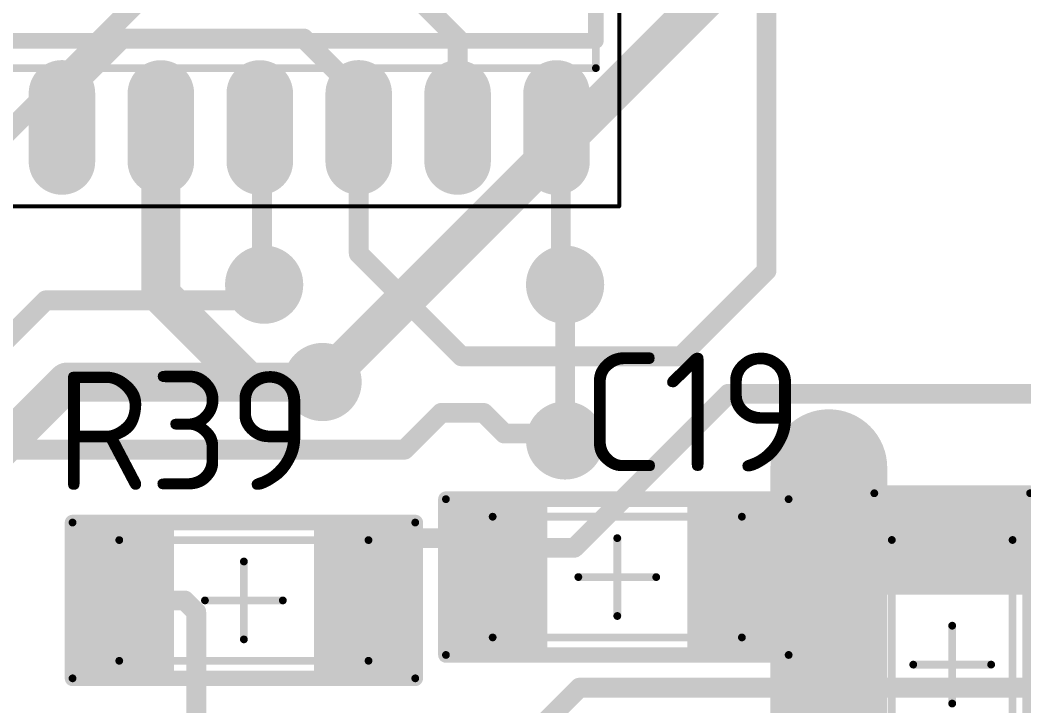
# Model space of a CAD drawing. Header units: inches. Extents: x 0 to 220, y 0 to 115.
# Drawn here: x 132.12 to 145, y 86.34 to 95.15 of the extents above; entities that cross this region are included whole.
import ezdxf

# ---------------------------------------------------------------- set-up
doc = ezdxf.new("R2010")
doc.units = ezdxf.units.IN
for name, color, linetype in [('Bottom Layer- Bottom', 5, 'Continuous'), ('Bottom Solder- Bot Mask', 6, 'Continuous'), ('Mechanical 13', 56, 'Continuous'), ('Mechanical 15', 56, 'Continuous'), ('Top Layer- Top', 1, 'Continuous'), ('Top Overlay- Top Silk', 2, 'Continuous'), ('Top Paste- Top Paste', 8, 'Continuous'), ('Top Solder- Top Mask', 216, 'Continuous')]:
    doc.layers.add(name, color=color, linetype=linetype)
doc.styles.add('GOST type B', font='', dxfattribs={"height": 0.2})
doc.styles.get('GOST type B').set_extended_font_data('GOST type B')

# ---------------------------------------------------------------- blocks, each defined once
blk = doc.blocks.new('1206_109')
at = {"layer": 'Top Layer- Top'}
for points in [[(-2, -0.8), (-2, 0.8), (-1, 0.8), (-1, -0.8)], [(1, -0.8), (1, 0.8), (2, 0.8), (2, -0.8)]]:
    blk.add_hatch(color=7, dxfattribs=at).paths.add_polyline_path(points)
at = {"layer": 'Top Paste- Top Paste'}
for points in [[(-2, -0.8), (-2, 0.8), (-1, 0.8), (-1, -0.8)], [(1, -0.8), (1, 0.8), (2, 0.8), (2, -0.8)]]:
    blk.add_hatch(color=7, dxfattribs=at).paths.add_polyline_path(points)
at = {"layer": 'Top Solder- Top Mask'}
for points in [[(-2.102, -0.902), (-2.102, 0.902), (-0.898, 0.902), (-0.898, -0.902)], [(0.898, -0.902), (0.898, 0.902), (2.102, 0.902), (2.102, -0.902)]]:
    blk.add_hatch(color=7, dxfattribs=at).paths.add_polyline_path(points)
at = {"layer": 'Mechanical 13'}
for points in [[(-1.6, -0.775, 0.1, 0.1, 0), (-1.6, 0.775, 0.1, 0.1, 0)], [(-1.6, 0.775, 0.1, 0.1, 0), (1.6, 0.775, 0.1, 0.1, 0)], [(1.6, -0.775, 0.1, 0.1, 0), (1.6, 0.775, 0.1, 0.1, 0)], [(-1.6, -0.775, 0.1, 0.1, 0), (1.6, -0.775, 0.1, 0.1, 0)]]:
    blk.add_lwpolyline(points, format="xyseb", dxfattribs=at)
for points in [[(-1.625, 0.775, 0.05, 0.05, 1), (-1.575, 0.775, 0.05, 0.05, 1)], [(-1.625, 0.775, 0.05, 0.05, 1), (-1.575, 0.775, 0.05, 0.05, 1)], [(1.575, 0.775, 0.05, 0.05, 1), (1.625, 0.775, 0.05, 0.05, 1)], [(1.575, 0.775, 0.05, 0.05, 1), (1.625, 0.775, 0.05, 0.05, 1)], [(-1.625, -0.775, 0.05, 0.05, 1), (-1.575, -0.775, 0.05, 0.05, 1)], [(-1.625, -0.775, 0.05, 0.05, 1), (-1.575, -0.775, 0.05, 0.05, 1)], [(1.575, -0.775, 0.05, 0.05, 1), (1.625, -0.775, 0.05, 0.05, 1)], [(1.575, -0.775, 0.05, 0.05, 1), (1.625, -0.775, 0.05, 0.05, 1)]]:
    blk.add_lwpolyline(points, format="xyseb", close=True, dxfattribs=at)
at = {"layer": 'Mechanical 15'}
for points in [[(-2.2, 1, 0.1, 0.1, 0), (2.2, 1, 0.1, 0.1, 0)], [(-2.2, 1, 0.1, 0.1, 0), (-2.2, -1, 0.1, 0.1, 0)], [(2.2, 1, 0.1, 0.1, 0), (2.2, -1, 0.1, 0.1, 0)], [(0, 0.5, 0.1, 0.1, 0), (0, -0.5, 0.1, 0.1, 0)], [(-0.5, 0, 0.1, 0.1, 0), (0.5, 0, 0.1, 0.1, 0)], [(-2.2, -1, 0.1, 0.1, 0), (2.2, -1, 0.1, 0.1, 0)]]:
    blk.add_lwpolyline(points, format="xyseb", dxfattribs=at)
for points in [[(-2.225, 1, 0.05, 0.05, 1), (-2.175, 1, 0.05, 0.05, 1)], [(-2.225, 1, 0.05, 0.05, 1), (-2.175, 1, 0.05, 0.05, 1)], [(2.175, 1, 0.05, 0.05, 1), (2.225, 1, 0.05, 0.05, 1)], [(2.175, 1, 0.05, 0.05, 1), (2.225, 1, 0.05, 0.05, 1)], [(-0.025, 0.5, 0.05, 0.05, 1), (0.025, 0.5, 0.05, 0.05, 1)], [(-0.525, 0, 0.05, 0.05, 1), (-0.475, 0, 0.05, 0.05, 1)], [(0.475, 0, 0.05, 0.05, 1), (0.525, 0, 0.05, 0.05, 1)], [(-0.025, -0.5, 0.05, 0.05, 1), (0.025, -0.5, 0.05, 0.05, 1)], [(-2.225, -1, 0.05, 0.05, 1), (-2.175, -1, 0.05, 0.05, 1)], [(-2.225, -1, 0.05, 0.05, 1), (-2.175, -1, 0.05, 0.05, 1)], [(2.175, -1, 0.05, 0.05, 1), (2.225, -1, 0.05, 0.05, 1)], [(2.175, -1, 0.05, 0.05, 1), (2.225, -1, 0.05, 0.05, 1)]]:
    blk.add_lwpolyline(points, format="xyseb", close=True, dxfattribs=at)
at = {"layer": 'Top Overlay- Top Silk'}
for points in [[(-2.2, 1, 0.2, 0.2, 0), (-2.2, -1, 0.2, 0.2, 0)], [(-2.2, 1, 0.2, 0.2, 0), (2.2, 1, 0.2, 0.2, 0)], [(2.2, 1, 0.2, 0.2, 0), (2.2, -1, 0.2, 0.2, 0)], [(-2.2, -1, 0.2, 0.2, 0), (2.2, -1, 0.2, 0.2, 0)]]:
    blk.add_lwpolyline(points, format="xyseb", dxfattribs=at)
for points in [[(-2.25, 1, 0.1, 0.1, 1), (-2.15, 1, 0.1, 0.1, 1)], [(-2.25, 1, 0.1, 0.1, 1), (-2.15, 1, 0.1, 0.1, 1)], [(2.15, 1, 0.1, 0.1, 1), (2.25, 1, 0.1, 0.1, 1)], [(2.15, 1, 0.1, 0.1, 1), (2.25, 1, 0.1, 0.1, 1)], [(-2.25, -1, 0.1, 0.1, 1), (-2.15, -1, 0.1, 0.1, 1)], [(-2.25, -1, 0.1, 0.1, 1), (-2.15, -1, 0.1, 0.1, 1)], [(2.15, -1, 0.1, 0.1, 1), (2.25, -1, 0.1, 0.1, 1)], [(2.15, -1, 0.1, 0.1, 1), (2.25, -1, 0.1, 0.1, 1)]]:
    blk.add_lwpolyline(points, format="xyseb", close=True, dxfattribs=at)
blk = doc.blocks.new('1206_117')
at = {"layer": 'Top Layer- Top'}
for points in [[(-2, -0.8), (-2, 0.8), (-1, 0.8), (-1, -0.8)], [(1, -0.8), (1, 0.8), (2, 0.8), (2, -0.8)]]:
    blk.add_hatch(color=7, dxfattribs=at).paths.add_polyline_path(points)
at = {"layer": 'Top Paste- Top Paste'}
for points in [[(-2, -0.8), (-2, 0.8), (-1, 0.8), (-1, -0.8)], [(1, -0.8), (1, 0.8), (2, 0.8), (2, -0.8)]]:
    blk.add_hatch(color=7, dxfattribs=at).paths.add_polyline_path(points)
at = {"layer": 'Top Solder- Top Mask'}
for points in [[(-2.102, -0.902), (-2.102, 0.902), (-0.898, 0.902), (-0.898, -0.902)], [(0.898, -0.902), (0.898, 0.902), (2.102, 0.902), (2.102, -0.902)]]:
    blk.add_hatch(color=7, dxfattribs=at).paths.add_polyline_path(points)
at = {"layer": 'Mechanical 13'}
for points in [[(1.6, 0.775, 0.1, 0.1, 0), (-1.6, 0.775, 0.1, 0.1, 0)], [(-1.6, -0.775, 0.1, 0.1, 0), (-1.6, 0.775, 0.1, 0.1, 0)], [(1.6, -0.775, 0.1, 0.1, 0), (1.6, 0.775, 0.1, 0.1, 0)], [(1.6, -0.775, 0.1, 0.1, 0), (-1.6, -0.775, 0.1, 0.1, 0)]]:
    blk.add_lwpolyline(points, format="xyseb", dxfattribs=at)
for points in [[(-1.625, 0.775, 0.05, 0.05, 1), (-1.575, 0.775, 0.05, 0.05, 1)], [(-1.625, 0.775, 0.05, 0.05, 1), (-1.575, 0.775, 0.05, 0.05, 1)], [(1.575, 0.775, 0.05, 0.05, 1), (1.625, 0.775, 0.05, 0.05, 1)], [(1.575, 0.775, 0.05, 0.05, 1), (1.625, 0.775, 0.05, 0.05, 1)], [(-1.625, -0.775, 0.05, 0.05, 1), (-1.575, -0.775, 0.05, 0.05, 1)], [(-1.625, -0.775, 0.05, 0.05, 1), (-1.575, -0.775, 0.05, 0.05, 1)], [(1.575, -0.775, 0.05, 0.05, 1), (1.625, -0.775, 0.05, 0.05, 1)], [(1.575, -0.775, 0.05, 0.05, 1), (1.625, -0.775, 0.05, 0.05, 1)]]:
    blk.add_lwpolyline(points, format="xyseb", close=True, dxfattribs=at)
at = {"layer": 'Mechanical 15'}
for points in [[(-2.2, -1, 0.1, 0.1, 0), (-2.2, 1, 0.1, 0.1, 0)], [(-2.2, 1, 0.1, 0.1, 0), (2.2, 1, 0.1, 0.1, 0)], [(2.2, -1, 0.1, 0.1, 0), (2.2, 1, 0.1, 0.1, 0)], [(0, -0.5, 0.1, 0.1, 0), (0, 0.5, 0.1, 0.1, 0)], [(0.5, 0, 0.1, 0.1, 0), (-0.5, 0, 0.1, 0.1, 0)], [(2.2, -1, 0.1, 0.1, 0), (-2.2, -1, 0.1, 0.1, 0)]]:
    blk.add_lwpolyline(points, format="xyseb", dxfattribs=at)
for points in [[(-2.225, 1, 0.05, 0.05, 1), (-2.175, 1, 0.05, 0.05, 1)], [(-2.225, 1, 0.05, 0.05, 1), (-2.175, 1, 0.05, 0.05, 1)], [(2.175, 1, 0.05, 0.05, 1), (2.225, 1, 0.05, 0.05, 1)], [(2.175, 1, 0.05, 0.05, 1), (2.225, 1, 0.05, 0.05, 1)], [(-0.025, 0.5, 0.05, 0.05, 1), (0.025, 0.5, 0.05, 0.05, 1)], [(-0.525, 0, 0.05, 0.05, 1), (-0.475, 0, 0.05, 0.05, 1)], [(0.475, 0, 0.05, 0.05, 1), (0.525, 0, 0.05, 0.05, 1)], [(-0.025, -0.5, 0.05, 0.05, 1), (0.025, -0.5, 0.05, 0.05, 1)], [(-2.225, -1, 0.05, 0.05, 1), (-2.175, -1, 0.05, 0.05, 1)], [(-2.225, -1, 0.05, 0.05, 1), (-2.175, -1, 0.05, 0.05, 1)], [(2.175, -1, 0.05, 0.05, 1), (2.225, -1, 0.05, 0.05, 1)], [(2.175, -1, 0.05, 0.05, 1), (2.225, -1, 0.05, 0.05, 1)]]:
    blk.add_lwpolyline(points, format="xyseb", close=True, dxfattribs=at)
at = {"layer": 'Top Overlay- Top Silk'}
for points in [[(-2.2, 1, 0.2, 0.2, 0), (2.2, 1, 0.2, 0.2, 0)], [(-2.2, -1, 0.2, 0.2, 0), (-2.2, 1, 0.2, 0.2, 0)], [(2.2, -1, 0.2, 0.2, 0), (2.2, 1, 0.2, 0.2, 0)], [(2.2, -1, 0.2, 0.2, 0), (-2.2, -1, 0.2, 0.2, 0)]]:
    blk.add_lwpolyline(points, format="xyseb", dxfattribs=at)
for points in [[(-2.25, 1, 0.1, 0.1, 1), (-2.15, 1, 0.1, 0.1, 1)], [(-2.25, 1, 0.1, 0.1, 1), (-2.15, 1, 0.1, 0.1, 1)], [(2.15, 1, 0.1, 0.1, 1), (2.25, 1, 0.1, 0.1, 1)], [(2.15, 1, 0.1, 0.1, 1), (2.25, 1, 0.1, 0.1, 1)], [(-2.25, -1, 0.1, 0.1, 1), (-2.15, -1, 0.1, 0.1, 1)], [(-2.25, -1, 0.1, 0.1, 1), (-2.15, -1, 0.1, 0.1, 1)], [(2.15, -1, 0.1, 0.1, 1), (2.25, -1, 0.1, 0.1, 1)], [(2.15, -1, 0.1, 0.1, 1), (2.25, -1, 0.1, 0.1, 1)]]:
    blk.add_lwpolyline(points, format="xyseb", close=True, dxfattribs=at)
blk = doc.blocks.new('16_SOIC_162')
at = {"layer": 'Top Layer- Top'}
blk.add_hatch(color=7, dxfattribs=at).paths.add_polyline_path([(-3.475, 4.77), (-1.95, 4.77), (-1.95, 4.12), (-3.475, 4.12)])
h = blk.add_hatch(color=7, dxfattribs=at)
edge = h.paths.add_edge_path()
edge.add_arc((2.275, 4.445), 0.325, 90, 270)
edge.add_line((2.275, 4.12), (3.15, 4.12))
edge.add_arc((3.15, 4.445), 0.325, 270, 450)
edge.add_line((3.15, 4.77), (2.275, 4.77))
h = blk.add_hatch(color=7, dxfattribs=at)
edge = h.paths.add_edge_path()
edge.add_arc((-3.15, 3.175), 0.325, 90, 270)
edge.add_line((-3.15, 2.85), (-2.275, 2.85))
edge.add_arc((-2.275, 3.175), 0.325, 270, 450)
edge.add_line((-2.275, 3.5), (-3.15, 3.5))
h = blk.add_hatch(color=7, dxfattribs=at)
edge = h.paths.add_edge_path()
edge.add_arc((2.274, 3.175), 0.325, 90, 270)
edge.add_line((2.274, 2.85), (3.149, 2.85))
edge.add_arc((3.149, 3.175), 0.325, 270, 450)
edge.add_line((3.149, 3.5), (2.274, 3.5))
h = blk.add_hatch(color=7, dxfattribs=at)
edge = h.paths.add_edge_path()
edge.add_arc((-3.149, 1.905), 0.325, 90, 270)
edge.add_line((-3.149, 1.58), (-2.274, 1.58))
edge.add_arc((-2.274, 1.905), 0.325, 270, 450)
edge.add_line((-2.274, 2.23), (-3.149, 2.23))
h = blk.add_hatch(color=7, dxfattribs=at)
edge = h.paths.add_edge_path()
edge.add_arc((2.274, 1.905), 0.325, 90, 270)
edge.add_line((2.274, 1.58), (3.149, 1.58))
edge.add_arc((3.149, 1.905), 0.325, 270, 450)
edge.add_line((3.149, 2.23), (2.274, 2.23))
h = blk.add_hatch(color=7, dxfattribs=at)
edge = h.paths.add_edge_path()
edge.add_arc((-3.15, 0.635), 0.325, 90, 270)
edge.add_line((-3.15, 0.31), (-2.275, 0.31))
edge.add_arc((-2.275, 0.635), 0.325, 270, 450)
edge.add_line((-2.275, 0.96), (-3.15, 0.96))
h = blk.add_hatch(color=7, dxfattribs=at)
edge = h.paths.add_edge_path()
edge.add_arc((2.275, 0.635), 0.325, 90, 270)
edge.add_line((2.275, 0.31), (3.15, 0.31))
edge.add_arc((3.15, 0.635), 0.325, 270, 450)
edge.add_line((3.15, 0.96), (2.275, 0.96))
h = blk.add_hatch(color=7, dxfattribs=at)
edge = h.paths.add_edge_path()
edge.add_arc((-3.15, -0.635), 0.325, 90, 270)
edge.add_line((-3.15, -0.96), (-2.275, -0.96))
edge.add_arc((-2.275, -0.635), 0.325, 270, 450)
edge.add_line((-2.275, -0.31), (-3.15, -0.31))
h = blk.add_hatch(color=7, dxfattribs=at)
edge = h.paths.add_edge_path()
edge.add_arc((2.275, -0.635), 0.325, 90, 270)
edge.add_line((2.275, -0.96), (3.15, -0.96))
edge.add_arc((3.15, -0.635), 0.325, 270, 450)
edge.add_line((3.15, -0.31), (2.275, -0.31))
h = blk.add_hatch(color=7, dxfattribs=at)
edge = h.paths.add_edge_path()
edge.add_arc((-3.149, -1.905), 0.325, 90, 270)
edge.add_line((-3.149, -2.23), (-2.274, -2.23))
edge.add_arc((-2.274, -1.905), 0.325, 270, 450)
edge.add_line((-2.274, -1.58), (-3.149, -1.58))
h = blk.add_hatch(color=7, dxfattribs=at)
edge = h.paths.add_edge_path()
edge.add_arc((2.274, -1.905), 0.325, 90, 270)
edge.add_line((2.274, -2.23), (3.149, -2.23))
edge.add_arc((3.149, -1.905), 0.325, 270, 450)
edge.add_line((3.149, -1.58), (2.274, -1.58))
h = blk.add_hatch(color=7, dxfattribs=at)
edge = h.paths.add_edge_path()
edge.add_arc((-3.149, -3.175), 0.325, 90, 270)
edge.add_line((-3.149, -3.5), (-2.274, -3.5))
edge.add_arc((-2.274, -3.175), 0.325, 270, 450)
edge.add_line((-2.274, -2.85), (-3.149, -2.85))
h = blk.add_hatch(color=7, dxfattribs=at)
edge = h.paths.add_edge_path()
edge.add_arc((2.275, -3.175), 0.325, 90, 270)
edge.add_line((2.275, -3.5), (3.15, -3.5))
edge.add_arc((3.15, -3.175), 0.325, 270, 450)
edge.add_line((3.15, -2.85), (2.275, -2.85))
h = blk.add_hatch(color=7, dxfattribs=at)
edge = h.paths.add_edge_path()
edge.add_arc((-3.15, -4.445), 0.325, 90, 270)
edge.add_line((-3.15, -4.77), (-2.275, -4.77))
edge.add_arc((-2.275, -4.445), 0.325, 270, 450)
edge.add_line((-2.275, -4.12), (-3.15, -4.12))
h = blk.add_hatch(color=7, dxfattribs=at)
edge = h.paths.add_edge_path()
edge.add_arc((2.275, -4.445), 0.325, 90, 270)
edge.add_line((2.275, -4.77), (3.15, -4.77))
edge.add_arc((3.15, -4.445), 0.325, 270, 450)
edge.add_line((3.15, -4.12), (2.275, -4.12))
at = {"layer": 'Top Overlay- Top Silk'}
blk.add_hatch(color=2, dxfattribs=at).paths.add_polyline_path([(-1.56, 4.86), (-1.56, 4.14), (-0.84, 4.86)])
at = {"layer": 'Top Paste- Top Paste'}
blk.add_hatch(color=7, dxfattribs=at).paths.add_polyline_path([(-3.475, 4.77), (-1.95, 4.77), (-1.95, 4.12), (-3.475, 4.12)])
h = blk.add_hatch(color=7, dxfattribs=at)
edge = h.paths.add_edge_path()
edge.add_arc((2.275, 4.445), 0.325, 90, 270)
edge.add_line((2.275, 4.12), (3.15, 4.12))
edge.add_arc((3.15, 4.445), 0.325, 270, 450)
edge.add_line((3.15, 4.77), (2.275, 4.77))
h = blk.add_hatch(color=7, dxfattribs=at)
edge = h.paths.add_edge_path()
edge.add_arc((-3.15, 3.175), 0.325, 90, 270)
edge.add_line((-3.15, 2.85), (-2.275, 2.85))
edge.add_arc((-2.275, 3.175), 0.325, 270, 450)
edge.add_line((-2.275, 3.5), (-3.15, 3.5))
h = blk.add_hatch(color=7, dxfattribs=at)
edge = h.paths.add_edge_path()
edge.add_arc((2.274, 3.175), 0.325, 90, 270)
edge.add_line((2.274, 2.85), (3.149, 2.85))
edge.add_arc((3.149, 3.175), 0.325, 270, 450)
edge.add_line((3.149, 3.5), (2.274, 3.5))
h = blk.add_hatch(color=7, dxfattribs=at)
edge = h.paths.add_edge_path()
edge.add_arc((-3.149, 1.905), 0.325, 90, 270)
edge.add_line((-3.149, 1.58), (-2.274, 1.58))
edge.add_arc((-2.274, 1.905), 0.325, 270, 450)
edge.add_line((-2.274, 2.23), (-3.149, 2.23))
h = blk.add_hatch(color=7, dxfattribs=at)
edge = h.paths.add_edge_path()
edge.add_arc((2.274, 1.905), 0.325, 90, 270)
edge.add_line((2.274, 1.58), (3.149, 1.58))
edge.add_arc((3.149, 1.905), 0.325, 270, 450)
edge.add_line((3.149, 2.23), (2.274, 2.23))
h = blk.add_hatch(color=7, dxfattribs=at)
edge = h.paths.add_edge_path()
edge.add_arc((-3.15, 0.635), 0.325, 90, 270)
edge.add_line((-3.15, 0.31), (-2.275, 0.31))
edge.add_arc((-2.275, 0.635), 0.325, 270, 450)
edge.add_line((-2.275, 0.96), (-3.15, 0.96))
h = blk.add_hatch(color=7, dxfattribs=at)
edge = h.paths.add_edge_path()
edge.add_arc((2.275, 0.635), 0.325, 90, 270)
edge.add_line((2.275, 0.31), (3.15, 0.31))
edge.add_arc((3.15, 0.635), 0.325, 270, 450)
edge.add_line((3.15, 0.96), (2.275, 0.96))
h = blk.add_hatch(color=7, dxfattribs=at)
edge = h.paths.add_edge_path()
edge.add_arc((-3.15, -0.635), 0.325, 90, 270)
edge.add_line((-3.15, -0.96), (-2.275, -0.96))
edge.add_arc((-2.275, -0.635), 0.325, 270, 450)
edge.add_line((-2.275, -0.31), (-3.15, -0.31))
h = blk.add_hatch(color=7, dxfattribs=at)
edge = h.paths.add_edge_path()
edge.add_arc((2.275, -0.635), 0.325, 90, 270)
edge.add_line((2.275, -0.96), (3.15, -0.96))
edge.add_arc((3.15, -0.635), 0.325, 270, 450)
edge.add_line((3.15, -0.31), (2.275, -0.31))
h = blk.add_hatch(color=7, dxfattribs=at)
edge = h.paths.add_edge_path()
edge.add_arc((-3.149, -1.905), 0.325, 90, 270)
edge.add_line((-3.149, -2.23), (-2.274, -2.23))
edge.add_arc((-2.274, -1.905), 0.325, 270, 450)
edge.add_line((-2.274, -1.58), (-3.149, -1.58))
h = blk.add_hatch(color=7, dxfattribs=at)
edge = h.paths.add_edge_path()
edge.add_arc((2.274, -1.905), 0.325, 90, 270)
edge.add_line((2.274, -2.23), (3.149, -2.23))
edge.add_arc((3.149, -1.905), 0.325, 270, 450)
edge.add_line((3.149, -1.58), (2.274, -1.58))
h = blk.add_hatch(color=7, dxfattribs=at)
edge = h.paths.add_edge_path()
edge.add_arc((-3.149, -3.175), 0.325, 90, 270)
edge.add_line((-3.149, -3.5), (-2.274, -3.5))
edge.add_arc((-2.274, -3.175), 0.325, 270, 450)
edge.add_line((-2.274, -2.85), (-3.149, -2.85))
h = blk.add_hatch(color=7, dxfattribs=at)
edge = h.paths.add_edge_path()
edge.add_arc((2.275, -3.175), 0.325, 90, 270)
edge.add_line((2.275, -3.5), (3.15, -3.5))
edge.add_arc((3.15, -3.175), 0.325, 270, 450)
edge.add_line((3.15, -2.85), (2.275, -2.85))
h = blk.add_hatch(color=7, dxfattribs=at)
edge = h.paths.add_edge_path()
edge.add_arc((-3.15, -4.445), 0.325, 90, 270)
edge.add_line((-3.15, -4.77), (-2.275, -4.77))
edge.add_arc((-2.275, -4.445), 0.325, 270, 450)
edge.add_line((-2.275, -4.12), (-3.15, -4.12))
h = blk.add_hatch(color=7, dxfattribs=at)
edge = h.paths.add_edge_path()
edge.add_arc((2.275, -4.445), 0.325, 90, 270)
edge.add_line((2.275, -4.77), (3.15, -4.77))
edge.add_arc((3.15, -4.445), 0.325, 270, 450)
edge.add_line((3.15, -4.12), (2.275, -4.12))
at = {"layer": 'Top Solder- Top Mask'}
blk.add_hatch(color=7, dxfattribs=at).paths.add_polyline_path([(-3.576, 4.872), (-1.848, 4.872), (-1.848, 4.018), (-3.576, 4.018)])
h = blk.add_hatch(color=7, dxfattribs=at)
edge = h.paths.add_edge_path()
edge.add_arc((2.275, 4.445), 0.427, 90, 270)
edge.add_line((2.275, 4.018), (3.15, 4.018))
edge.add_arc((3.15, 4.445), 0.427, 270, 450)
edge.add_line((3.15, 4.872), (2.275, 4.872))
h = blk.add_hatch(color=7, dxfattribs=at)
edge = h.paths.add_edge_path()
edge.add_arc((-3.15, 3.175), 0.427, 90, 270)
edge.add_line((-3.15, 2.748), (-2.275, 2.748))
edge.add_arc((-2.275, 3.175), 0.427, 270, 450)
edge.add_line((-2.275, 3.602), (-3.15, 3.602))
h = blk.add_hatch(color=7, dxfattribs=at)
edge = h.paths.add_edge_path()
edge.add_arc((2.274, 3.175), 0.427, 90, 270)
edge.add_line((2.274, 2.748), (3.149, 2.748))
edge.add_arc((3.149, 3.175), 0.427, 270, 450)
edge.add_line((3.149, 3.602), (2.274, 3.602))
h = blk.add_hatch(color=7, dxfattribs=at)
edge = h.paths.add_edge_path()
edge.add_arc((-3.149, 1.905), 0.427, 90, 270)
edge.add_line((-3.149, 1.478), (-2.274, 1.478))
edge.add_arc((-2.274, 1.905), 0.427, 270, 450)
edge.add_line((-2.274, 2.332), (-3.149, 2.332))
h = blk.add_hatch(color=7, dxfattribs=at)
edge = h.paths.add_edge_path()
edge.add_arc((2.274, 1.905), 0.427, 90, 270)
edge.add_line((2.274, 1.478), (3.149, 1.478))
edge.add_arc((3.149, 1.905), 0.427, 270, 450)
edge.add_line((3.149, 2.332), (2.274, 2.332))
h = blk.add_hatch(color=7, dxfattribs=at)
edge = h.paths.add_edge_path()
edge.add_arc((-3.15, 0.635), 0.427, 90, 270)
edge.add_line((-3.15, 0.208), (-2.275, 0.208))
edge.add_arc((-2.275, 0.635), 0.427, 270, 450)
edge.add_line((-2.275, 1.062), (-3.15, 1.062))
h = blk.add_hatch(color=7, dxfattribs=at)
edge = h.paths.add_edge_path()
edge.add_arc((2.275, 0.635), 0.427, 90, 270)
edge.add_line((2.275, 0.208), (3.15, 0.208))
edge.add_arc((3.15, 0.635), 0.427, 270, 450)
edge.add_line((3.15, 1.062), (2.275, 1.062))
h = blk.add_hatch(color=7, dxfattribs=at)
edge = h.paths.add_edge_path()
edge.add_arc((-3.15, -0.635), 0.427, 90, 270)
edge.add_line((-3.15, -1.062), (-2.275, -1.062))
edge.add_arc((-2.275, -0.635), 0.427, 270, 450)
edge.add_line((-2.275, -0.208), (-3.15, -0.208))
h = blk.add_hatch(color=7, dxfattribs=at)
edge = h.paths.add_edge_path()
edge.add_arc((2.275, -0.635), 0.427, 90, 270)
edge.add_line((2.275, -1.062), (3.15, -1.062))
edge.add_arc((3.15, -0.635), 0.427, 270, 450)
edge.add_line((3.15, -0.208), (2.275, -0.208))
h = blk.add_hatch(color=7, dxfattribs=at)
edge = h.paths.add_edge_path()
edge.add_arc((-3.149, -1.905), 0.427, 90, 270)
edge.add_line((-3.149, -2.332), (-2.274, -2.332))
edge.add_arc((-2.274, -1.905), 0.427, 270, 450)
edge.add_line((-2.274, -1.478), (-3.149, -1.478))
h = blk.add_hatch(color=7, dxfattribs=at)
edge = h.paths.add_edge_path()
edge.add_arc((2.274, -1.905), 0.427, 90, 270)
edge.add_line((2.274, -2.332), (3.149, -2.332))
edge.add_arc((3.149, -1.905), 0.427, 270, 450)
edge.add_line((3.149, -1.478), (2.274, -1.478))
h = blk.add_hatch(color=7, dxfattribs=at)
edge = h.paths.add_edge_path()
edge.add_arc((-3.149, -3.175), 0.427, 90, 270)
edge.add_line((-3.149, -3.602), (-2.274, -3.602))
edge.add_arc((-2.274, -3.175), 0.427, 270, 450)
edge.add_line((-2.274, -2.748), (-3.149, -2.748))
h = blk.add_hatch(color=7, dxfattribs=at)
edge = h.paths.add_edge_path()
edge.add_arc((2.275, -3.175), 0.427, 90, 270)
edge.add_line((2.275, -3.602), (3.15, -3.602))
edge.add_arc((3.15, -3.175), 0.427, 270, 450)
edge.add_line((3.15, -2.748), (2.275, -2.748))
h = blk.add_hatch(color=7, dxfattribs=at)
edge = h.paths.add_edge_path()
edge.add_arc((-3.15, -4.445), 0.427, 90, 270)
edge.add_line((-3.15, -4.872), (-2.275, -4.872))
edge.add_arc((-2.275, -4.445), 0.427, 270, 450)
edge.add_line((-2.275, -4.018), (-3.15, -4.018))
h = blk.add_hatch(color=7, dxfattribs=at)
edge = h.paths.add_edge_path()
edge.add_arc((2.275, -4.445), 0.427, 90, 270)
edge.add_line((2.275, -4.872), (3.15, -4.872))
edge.add_arc((3.15, -4.445), 0.427, 270, 450)
edge.add_line((3.15, -4.018), (2.275, -4.018))
at = {"layer": 'Mechanical 13'}
for points in [[(-1.95, 3.68, 0.1, 0.1, 0), (-0.68, 4.95, 0.1, 0.1, 0)], [(-1.95, -4.95, 0.1, 0.1, 0), (-1.95, 4.95, 0.1, 0.1, 0)], [(1.95, 4.95, 0.1, 0.1, 0), (-1.95, 4.95, 0.1, 0.1, 0)], [(1.95, -4.95, 0.1, 0.1, 0), (1.95, 4.95, 0.1, 0.1, 0)], [(1.95, -4.95, 0.1, 0.1, 0), (-1.95, -4.95, 0.1, 0.1, 0)]]:
    blk.add_lwpolyline(points, format="xyseb", dxfattribs=at)
for points in [[(-1.975, 4.95, 0.05, 0.05, 1), (-1.925, 4.95, 0.05, 0.05, 1)], [(-1.975, 4.95, 0.05, 0.05, 1), (-1.925, 4.95, 0.05, 0.05, 1)], [(-0.705, 4.95, 0.05, 0.05, 1), (-0.655, 4.95, 0.05, 0.05, 1)], [(1.925, 4.95, 0.05, 0.05, 1), (1.975, 4.95, 0.05, 0.05, 1)], [(1.925, 4.95, 0.05, 0.05, 1), (1.975, 4.95, 0.05, 0.05, 1)], [(-1.975, 3.68, 0.05, 0.05, 1), (-1.925, 3.68, 0.05, 0.05, 1)], [(-1.975, -4.95, 0.05, 0.05, 1), (-1.925, -4.95, 0.05, 0.05, 1)], [(-1.975, -4.95, 0.05, 0.05, 1), (-1.925, -4.95, 0.05, 0.05, 1)], [(1.925, -4.95, 0.05, 0.05, 1), (1.975, -4.95, 0.05, 0.05, 1)], [(1.925, -4.95, 0.05, 0.05, 1), (1.975, -4.95, 0.05, 0.05, 1)]]:
    blk.add_lwpolyline(points, format="xyseb", close=True, dxfattribs=at)
at = {"layer": 'Mechanical 15'}
for points in [[(-3.725, -5.25, 0.05, 0.05, 0), (-3.725, 5.25, 0.05, 0.05, 0)], [(3.725, 5.25, 0.05, 0.05, 0), (-3.725, 5.25, 0.05, 0.05, 0)], [(3.725, -5.25, 0.05, 0.05, 0), (3.725, 5.25, 0.05, 0.05, 0)], [(3.725, -5.25, 0.05, 0.05, 0), (-3.725, -5.25, 0.05, 0.05, 0)]]:
    blk.add_lwpolyline(points, format="xyseb", dxfattribs=at)
for points in [[(-3.737, 5.25, 0.025, 0.025, 1), (-3.712, 5.25, 0.025, 0.025, 1)], [(-3.737, 5.25, 0.025, 0.025, 1), (-3.712, 5.25, 0.025, 0.025, 1)], [(3.712, 5.25, 0.025, 0.025, 1), (3.737, 5.25, 0.025, 0.025, 1)], [(3.712, 5.25, 0.025, 0.025, 1), (3.737, 5.25, 0.025, 0.025, 1)], [(-3.737, -5.25, 0.025, 0.025, 1), (-3.712, -5.25, 0.025, 0.025, 1)], [(-3.737, -5.25, 0.025, 0.025, 1), (-3.712, -5.25, 0.025, 0.025, 1)], [(3.712, -5.25, 0.025, 0.025, 1), (3.737, -5.25, 0.025, 0.025, 1)], [(3.712, -5.25, 0.025, 0.025, 1), (3.737, -5.25, 0.025, 0.025, 1)]]:
    blk.add_lwpolyline(points, format="xyseb", close=True, dxfattribs=at)
at = {"layer": 'Top Overlay- Top Silk'}
for points in [[(-1.6, -4.95, 0.2, 0.2, 0), (-1.6, 4.95, 0.2, 0.2, 0)], [(1.6, 4.95, 0.2, 0.2, 0), (-1.6, 4.95, 0.2, 0.2, 0)], [(1.6, -4.95, 0.2, 0.2, 0), (1.6, 4.95, 0.2, 0.2, 0)], [(1.6, -4.95, 0.2, 0.2, 0), (-1.6, -4.95, 0.2, 0.2, 0)]]:
    blk.add_lwpolyline(points, format="xyseb", dxfattribs=at)
for points in [[(-1.65, 4.95, 0.1, 0.1, 1), (-1.55, 4.95, 0.1, 0.1, 1)], [(-1.65, 4.95, 0.1, 0.1, 1), (-1.55, 4.95, 0.1, 0.1, 1)], [(1.55, 4.95, 0.1, 0.1, 1), (1.65, 4.95, 0.1, 0.1, 1)], [(1.55, 4.95, 0.1, 0.1, 1), (1.65, 4.95, 0.1, 0.1, 1)], [(-1.65, -4.95, 0.1, 0.1, 1), (-1.55, -4.95, 0.1, 0.1, 1)], [(-1.65, -4.95, 0.1, 0.1, 1), (-1.55, -4.95, 0.1, 0.1, 1)], [(1.55, -4.95, 0.1, 0.1, 1), (1.65, -4.95, 0.1, 0.1, 1)], [(1.55, -4.95, 0.1, 0.1, 1), (1.65, -4.95, 0.1, 0.1, 1)]]:
    blk.add_lwpolyline(points, format="xyseb", close=True, dxfattribs=at)
blk = doc.blocks.new('CAP__1206_188')
at = {"layer": 'Top Layer- Top'}
for points in [[(-2, -0.8), (-2, 0.8), (-1, 0.8), (-1, -0.8)], [(1, -0.8), (1, 0.8), (2, 0.8), (2, -0.8)]]:
    blk.add_hatch(color=7, dxfattribs=at).paths.add_polyline_path(points)
at = {"layer": 'Top Paste- Top Paste'}
for points in [[(-2, -0.8), (-2, 0.8), (-1, 0.8), (-1, -0.8)], [(1, -0.8), (1, 0.8), (2, 0.8), (2, -0.8)]]:
    blk.add_hatch(color=7, dxfattribs=at).paths.add_polyline_path(points)
at = {"layer": 'Top Solder- Top Mask'}
for points in [[(-2.102, -0.902), (-2.102, 0.902), (-0.898, 0.902), (-0.898, -0.902)], [(0.898, -0.902), (0.898, 0.902), (2.102, 0.902), (2.102, -0.902)]]:
    blk.add_hatch(color=7, dxfattribs=at).paths.add_polyline_path(points)
at = {"layer": 'Mechanical 13'}
for points in [[(1.6, 0.775, 0.1, 0.1, 0), (-1.6, 0.775, 0.1, 0.1, 0)], [(-1.6, 0.775, 0.1, 0.1, 0), (-1.6, -0.775, 0.1, 0.1, 0)], [(1.6, 0.775, 0.1, 0.1, 0), (1.6, -0.775, 0.1, 0.1, 0)], [(1.6, -0.775, 0.1, 0.1, 0), (-1.6, -0.775, 0.1, 0.1, 0)]]:
    blk.add_lwpolyline(points, format="xyseb", dxfattribs=at)
for points in [[(-1.625, 0.775, 0.05, 0.05, 1), (-1.575, 0.775, 0.05, 0.05, 1)], [(-1.625, 0.775, 0.05, 0.05, 1), (-1.575, 0.775, 0.05, 0.05, 1)], [(1.575, 0.775, 0.05, 0.05, 1), (1.625, 0.775, 0.05, 0.05, 1)], [(1.575, 0.775, 0.05, 0.05, 1), (1.625, 0.775, 0.05, 0.05, 1)], [(-1.625, -0.775, 0.05, 0.05, 1), (-1.575, -0.775, 0.05, 0.05, 1)], [(-1.625, -0.775, 0.05, 0.05, 1), (-1.575, -0.775, 0.05, 0.05, 1)], [(1.575, -0.775, 0.05, 0.05, 1), (1.625, -0.775, 0.05, 0.05, 1)], [(1.575, -0.775, 0.05, 0.05, 1), (1.625, -0.775, 0.05, 0.05, 1)]]:
    blk.add_lwpolyline(points, format="xyseb", close=True, dxfattribs=at)
at = {"layer": 'Mechanical 15'}
for points in [[(-2.2, 1, 0.1, 0.1, 0), (-2.2, -1, 0.1, 0.1, 0)], [(2.2, 1, 0.1, 0.1, 0), (-2.2, 1, 0.1, 0.1, 0)], [(2.2, 1, 0.1, 0.1, 0), (2.2, -1, 0.1, 0.1, 0)], [(0, 0.5, 0.1, 0.1, 0), (0, -0.5, 0.1, 0.1, 0)], [(0.5, 0, 0.1, 0.1, 0), (-0.5, 0, 0.1, 0.1, 0)], [(2.2, -1, 0.1, 0.1, 0), (-2.2, -1, 0.1, 0.1, 0)]]:
    blk.add_lwpolyline(points, format="xyseb", dxfattribs=at)
for points in [[(-2.225, 1, 0.05, 0.05, 1), (-2.175, 1, 0.05, 0.05, 1)], [(-2.225, 1, 0.05, 0.05, 1), (-2.175, 1, 0.05, 0.05, 1)], [(2.175, 1, 0.05, 0.05, 1), (2.225, 1, 0.05, 0.05, 1)], [(2.175, 1, 0.05, 0.05, 1), (2.225, 1, 0.05, 0.05, 1)], [(-0.025, 0.5, 0.05, 0.05, 1), (0.025, 0.5, 0.05, 0.05, 1)], [(-0.525, 0, 0.05, 0.05, 1), (-0.475, 0, 0.05, 0.05, 1)], [(0.475, 0, 0.05, 0.05, 1), (0.525, 0, 0.05, 0.05, 1)], [(-0.025, -0.5, 0.05, 0.05, 1), (0.025, -0.5, 0.05, 0.05, 1)], [(-2.225, -1, 0.05, 0.05, 1), (-2.175, -1, 0.05, 0.05, 1)], [(-2.225, -1, 0.05, 0.05, 1), (-2.175, -1, 0.05, 0.05, 1)], [(2.175, -1, 0.05, 0.05, 1), (2.225, -1, 0.05, 0.05, 1)], [(2.175, -1, 0.05, 0.05, 1), (2.225, -1, 0.05, 0.05, 1)]]:
    blk.add_lwpolyline(points, format="xyseb", close=True, dxfattribs=at)
at = {"layer": 'Top Overlay- Top Silk'}
for points in [[(2.2, 1, 0.2, 0.2, 0), (-2.2, 1, 0.2, 0.2, 0)], [(-2.2, 1, 0.2, 0.2, 0), (-2.2, -1, 0.2, 0.2, 0)], [(2.2, 1, 0.2, 0.2, 0), (2.2, -1, 0.2, 0.2, 0)], [(2.2, -1, 0.2, 0.2, 0), (-2.2, -1, 0.2, 0.2, 0)]]:
    blk.add_lwpolyline(points, format="xyseb", dxfattribs=at)
for points in [[(-2.25, 1, 0.1, 0.1, 1), (-2.15, 1, 0.1, 0.1, 1)], [(-2.25, 1, 0.1, 0.1, 1), (-2.15, 1, 0.1, 0.1, 1)], [(2.15, 1, 0.1, 0.1, 1), (2.25, 1, 0.1, 0.1, 1)], [(2.15, 1, 0.1, 0.1, 1), (2.25, 1, 0.1, 0.1, 1)], [(-2.25, -1, 0.1, 0.1, 1), (-2.15, -1, 0.1, 0.1, 1)], [(-2.25, -1, 0.1, 0.1, 1), (-2.15, -1, 0.1, 0.1, 1)], [(2.15, -1, 0.1, 0.1, 1), (2.25, -1, 0.1, 0.1, 1)], [(2.15, -1, 0.1, 0.1, 1), (2.25, -1, 0.1, 0.1, 1)]]:
    blk.add_lwpolyline(points, format="xyseb", close=True, dxfattribs=at)

msp = doc.modelspace()

# ---------------------------------------------------------------- hatches: boundary and pattern name
at = {"layer": 'Bottom Layer- Bottom'}
h = msp.add_hatch(color=7, dxfattribs=at)
edge = h.paths.add_edge_path()
edge.add_arc((135.25, 91.75), 0.4, 0, 360)
h = msp.add_hatch(color=7, dxfattribs=at)
edge = h.paths.add_edge_path()
edge.add_arc((139.114, 91.75), 0.4, 0, 360)
h = msp.add_hatch(color=7, dxfattribs=at)
edge = h.paths.add_edge_path()
edge.add_arc((136, 90.5), 0.4, 0, 360)
h = msp.add_hatch(color=7, dxfattribs=at)
edge = h.paths.add_edge_path()
edge.add_arc((139.114, 89.75), 0.4, 0, 360)
h = msp.add_hatch(color=7, dxfattribs=at)
edge = h.paths.add_edge_path()
edge.add_arc((142.5, 89.4), 0.6, 0, 360)
at = {"layer": 'Bottom Solder- Bot Mask'}
h = msp.add_hatch(color=7, dxfattribs=at)
edge = h.paths.add_edge_path()
edge.add_arc((135.25, 91.75), 0.502, 0, 360)
h = msp.add_hatch(color=7, dxfattribs=at)
edge = h.paths.add_edge_path()
edge.add_arc((139.114, 91.75), 0.502, 0, 360)
h = msp.add_hatch(color=7, dxfattribs=at)
edge = h.paths.add_edge_path()
edge.add_arc((136, 90.5), 0.502, 0, 360)
h = msp.add_hatch(color=7, dxfattribs=at)
edge = h.paths.add_edge_path()
edge.add_arc((139.114, 89.75), 0.502, 0, 360)
h = msp.add_hatch(color=7, dxfattribs=at)
edge = h.paths.add_edge_path()
edge.add_arc((142.5, 89.4), 0.702, 0, 360)
at = {"layer": 'Top Layer- Top'}
h = msp.add_hatch(color=7, dxfattribs=at)
edge = h.paths.add_edge_path()
edge.add_arc((135.25, 91.75), 0.4, 0, 360)
h = msp.add_hatch(color=7, dxfattribs=at)
edge = h.paths.add_edge_path()
edge.add_arc((139.114, 91.75), 0.4, 0, 360)
h = msp.add_hatch(color=7, dxfattribs=at)
edge = h.paths.add_edge_path()
edge.add_arc((136, 90.5), 0.4, 0, 360)
h = msp.add_hatch(color=7, dxfattribs=at)
edge = h.paths.add_edge_path()
edge.add_arc((139.114, 89.75), 0.4, 0, 360)
h = msp.add_hatch(color=7, dxfattribs=at)
edge = h.paths.add_edge_path()
edge.add_arc((142.5, 89.4), 0.6, 0, 360)
at = {"layer": 'Top Solder- Top Mask'}
h = msp.add_hatch(color=7, dxfattribs=at)
edge = h.paths.add_edge_path()
edge.add_arc((135.25, 91.75), 0.502, 0, 360)
h = msp.add_hatch(color=7, dxfattribs=at)
edge = h.paths.add_edge_path()
edge.add_arc((139.114, 91.75), 0.502, 0, 360)
h = msp.add_hatch(color=7, dxfattribs=at)
edge = h.paths.add_edge_path()
edge.add_arc((136, 90.5), 0.502, 0, 360)
h = msp.add_hatch(color=7, dxfattribs=at)
edge = h.paths.add_edge_path()
edge.add_arc((139.114, 89.75), 0.502, 0, 360)
h = msp.add_hatch(color=7, dxfattribs=at)
edge = h.paths.add_edge_path()
edge.add_arc((142.5, 89.4), 0.702, 0, 360)

# ---------------------------------------------------------------- linework, layer by layer
at = {"layer": 'Bottom Layer- Bottom'}
for points in [[(130.5, 92.25, 0.254, 0.254, 0), (137.3, 99.05, 0.254, 0.254, 0)], [(136, 90.5, 0.5, 0.5, 0), (143.76, 98.26, 0.5, 0.5, 0)], [(135.049, 91.549, 0.254, 0.254, 0), (135.25, 91.75, 0.254, 0.254, 0)], [(139.114, 89.75, 0.254, 0.254, 0), (139.114, 91.75, 0.254, 0.254, 0)], [(129.702, 88.804, 0.254, 0.254, 0), (132.446, 91.549, 0.254, 0.254, 0)], [(132.446, 91.549, 0.254, 0.254, 0), (135.049, 91.549, 0.254, 0.254, 0)], [(131.024, 88.804, 0.5, 0.5, 0), (132.72, 90.5, 0.5, 0.5, 0)], [(132.72, 90.5, 0.5, 0.5, 0), (136, 90.5, 0.5, 0.5, 0)], [(142.5, 85.152, 1.5, 1.5, 0), (142.5, 89.4, 1.5, 1.5, 0)]]:
    msp.add_lwpolyline(points, format="xyseb", dxfattribs=at)
for points in [[(135.186, 91.75, 0.127, 0.127, 1), (135.313, 91.75, 0.127, 0.127, 1)], [(139.05, 91.75, 0.127, 0.127, 1), (139.177, 91.75, 0.127, 0.127, 1)], [(132.383, 91.549, 0.127, 0.127, 1), (132.51, 91.549, 0.127, 0.127, 1)], [(132.383, 91.549, 0.127, 0.127, 1), (132.51, 91.549, 0.127, 0.127, 1)], [(134.985, 91.549, 0.127, 0.127, 1), (135.112, 91.549, 0.127, 0.127, 1)], [(134.985, 91.549, 0.127, 0.127, 1), (135.112, 91.549, 0.127, 0.127, 1)], [(132.595, 90.5, 0.25, 0.25, 1), (132.845, 90.5, 0.25, 0.25, 1)], [(132.595, 90.5, 0.25, 0.25, 1), (132.845, 90.5, 0.25, 0.25, 1)], [(135.875, 90.5, 0.25, 0.25, 1), (136.125, 90.5, 0.25, 0.25, 1)], [(135.875, 90.5, 0.25, 0.25, 1), (136.125, 90.5, 0.25, 0.25, 1)], [(142.125, 89.4, 0.75, 0.75, 1), (142.875, 89.4, 0.75, 0.75, 1)], [(139.05, 89.75, 0.127, 0.127, 1), (139.177, 89.75, 0.127, 0.127, 1)]]:
    msp.add_lwpolyline(points, format="xyseb", close=True, dxfattribs=at)
at = {"layer": 'Top Layer- Top'}
for points in [[(141.7, 91.929, 0.254, 0.254, 0), (141.7, 96.915, 0.254, 0.254, 0)], [(136.646, 96, 0.254, 0.254, 0), (137.734, 94.911, 0.254, 0.254, 0)], [(132.654, 94.136, 0.254, 0.254, 0), (133.43, 94.911, 0.254, 0.254, 0)], [(133.43, 94.911, 0.254, 0.254, 0), (135.758, 94.911, 0.254, 0.254, 0)], [(135.758, 94.911, 0.254, 0.254, 0), (136.464, 94.205, 0.254, 0.254, 0)], [(137.734, 93.768, 0.254, 0.254, 0), (137.734, 94.911, 0.254, 0.254, 0)], [(132.654, 93.768, 0.254, 0.254, 0), (132.654, 94.136, 0.254, 0.254, 0)], [(136.464, 93.768, 0.254, 0.254, 0), (136.464, 94.205, 0.254, 0.254, 0)], [(133.924, 91.624, 0.5, 0.5, 0), (133.924, 93.768, 0.5, 0.5, 0)], [(135.194, 93.768, 0.254, 0.254, 0), (135.222, 93.74, 0.254, 0.254, 0)], [(135.222, 91.778, 0.254, 0.254, 0), (135.222, 93.74, 0.254, 0.254, 0)], [(136.464, 92.149, 0.254, 0.254, 0), (136.464, 93.768, 0.254, 0.254, 0)], [(139.004, 93.768, 0.254, 0.254, 0), (139.059, 93.713, 0.254, 0.254, 0)], [(139.059, 91.805, 0.254, 0.254, 0), (139.059, 93.713, 0.254, 0.254, 0)], [(136.464, 92.149, 0.254, 0.254, 0), (137.783, 90.83, 0.254, 0.254, 0)], [(140.601, 90.83, 0.254, 0.254, 0), (141.7, 91.929, 0.254, 0.254, 0)], [(135.222, 91.778, 0.254, 0.254, 0), (135.25, 91.75, 0.254, 0.254, 0)], [(139.059, 91.805, 0.254, 0.254, 0), (139.114, 91.75, 0.254, 0.254, 0)], [(133.924, 91.624, 0.5, 0.5, 0), (135.049, 90.5, 0.5, 0.5, 0)], [(137.783, 90.83, 0.254, 0.254, 0), (140.601, 90.83, 0.254, 0.254, 0)], [(135.049, 90.5, 0.5, 0.5, 0), (136, 90.5, 0.5, 0.5, 0)], [(139.232, 88.372, 0.254, 0.254, 0), (141.209, 90.349, 0.254, 0.254, 0)], [(141.209, 90.349, 0.254, 0.254, 0), (149.538, 90.349, 0.254, 0.254, 0)], [(137.05, 89.631, 0.254, 0.254, 0), (137.523, 90.104, 0.254, 0.254, 0)], [(137.523, 90.104, 0.254, 0.254, 0), (138.068, 90.104, 0.254, 0.254, 0)], [(138.068, 90.104, 0.254, 0.254, 0), (138.333, 89.839, 0.254, 0.254, 0)], [(138.333, 89.839, 0.254, 0.254, 0), (139.025, 89.839, 0.254, 0.254, 0)], [(139.025, 89.839, 0.254, 0.254, 0), (139.114, 89.75, 0.254, 0.254, 0)], [(117.942, 89.631, 0.254, 0.254, 0), (137.05, 89.631, 0.254, 0.254, 0)], [(141.284, 88.296, 0.254, 0.254, 0), (142.387, 89.4, 0.254, 0.254, 0)], [(142.387, 89.4, 0.254, 0.254, 0), (142.5, 89.4, 0.254, 0.254, 0)], [(142.5, 89.4, 0.254, 0.254, 0), (142.604, 89.296, 0.254, 0.254, 0)], [(142.604, 89.296, 0.254, 0.254, 0), (142.861, 89.296, 0.254, 0.254, 0)], [(142.861, 89.296, 0.254, 0.254, 0), (143.784, 88.372, 0.254, 0.254, 0)], [(136.49, 87.996, 0.254, 0.254, 0), (136.99, 88.496, 0.254, 0.254, 0)], [(136.99, 88.496, 0.254, 0.254, 0), (137.911, 88.496, 0.254, 0.254, 0)], [(137.911, 88.496, 0.254, 0.254, 0), (138.284, 88.123, 0.254, 0.254, 0)], [(138.284, 87.999, 0.254, 0.254, 0), (138.657, 88.372, 0.254, 0.254, 0)], [(138.657, 88.372, 0.254, 0.254, 0), (139.232, 88.372, 0.254, 0.254, 0)], [(141.284, 87.996, 0.254, 0.254, 0), (141.284, 88.296, 0.254, 0.254, 0)], [(143.784, 88.372, 0.254, 0.254, 0), (144.084, 88.372, 0.254, 0.254, 0)], [(138.284, 87.996, 0.254, 0.254, 0), (138.284, 88.123, 0.254, 0.254, 0)], [(136.49, 87.696, 0.254, 0.254, 0), (136.49, 87.996, 0.254, 0.254, 0)], [(138.284, 87.996, 0.254, 0.254, 0), (138.284, 87.999, 0.254, 0.254, 0)], [(133.49, 87.696, 0.254, 0.254, 0), (134.23, 87.696, 0.254, 0.254, 0)], [(134.23, 87.696, 0.254, 0.254, 0), (134.379, 87.548, 0.254, 0.254, 0)], [(134.379, 85.029, 0.254, 0.254, 0), (134.379, 87.548, 0.254, 0.254, 0)], [(138.189, 85.466, 0.254, 0.254, 0), (139.299, 86.576, 0.254, 0.254, 0)], [(139.299, 86.576, 0.254, 0.254, 0), (147.924, 86.576, 0.254, 0.254, 0)]]:
    msp.add_lwpolyline(points, format="xyseb", dxfattribs=at)
for points in [[(133.366, 94.911, 0.127, 0.127, 1), (133.493, 94.911, 0.127, 0.127, 1)], [(133.366, 94.911, 0.127, 0.127, 1), (133.493, 94.911, 0.127, 0.127, 1)], [(135.695, 94.911, 0.127, 0.127, 1), (135.822, 94.911, 0.127, 0.127, 1)], [(135.695, 94.911, 0.127, 0.127, 1), (135.822, 94.911, 0.127, 0.127, 1)], [(137.671, 94.911, 0.127, 0.127, 1), (137.798, 94.911, 0.127, 0.127, 1)], [(137.671, 94.911, 0.127, 0.127, 1), (137.798, 94.911, 0.127, 0.127, 1)], [(132.591, 94.136, 0.127, 0.127, 1), (132.718, 94.136, 0.127, 0.127, 1)], [(132.591, 94.136, 0.127, 0.127, 1), (132.718, 94.136, 0.127, 0.127, 1)], [(136.401, 94.205, 0.127, 0.127, 1), (136.528, 94.205, 0.127, 0.127, 1)], [(136.401, 94.205, 0.127, 0.127, 1), (136.528, 94.205, 0.127, 0.127, 1)], [(133.799, 93.768, 0.25, 0.25, 1), (134.049, 93.768, 0.25, 0.25, 1)], [(132.591, 93.768, 0.127, 0.127, 1), (132.718, 93.768, 0.127, 0.127, 1)], [(135.131, 93.768, 0.127, 0.127, 1), (135.258, 93.768, 0.127, 0.127, 1)], [(135.159, 93.74, 0.127, 0.127, 1), (135.286, 93.74, 0.127, 0.127, 1)], [(135.159, 93.74, 0.127, 0.127, 1), (135.286, 93.74, 0.127, 0.127, 1)], [(136.401, 93.768, 0.127, 0.127, 1), (136.528, 93.768, 0.127, 0.127, 1)], [(136.401, 93.768, 0.127, 0.127, 1), (136.528, 93.768, 0.127, 0.127, 1)], [(137.671, 93.768, 0.127, 0.127, 1), (137.798, 93.768, 0.127, 0.127, 1)], [(138.941, 93.768, 0.127, 0.127, 1), (139.068, 93.768, 0.127, 0.127, 1)], [(138.996, 93.713, 0.127, 0.127, 1), (139.123, 93.713, 0.127, 0.127, 1)], [(138.996, 93.713, 0.127, 0.127, 1), (139.123, 93.713, 0.127, 0.127, 1)], [(136.401, 92.149, 0.127, 0.127, 1), (136.528, 92.149, 0.127, 0.127, 1)], [(136.401, 92.149, 0.127, 0.127, 1), (136.528, 92.149, 0.127, 0.127, 1)], [(141.637, 91.929, 0.127, 0.127, 1), (141.764, 91.929, 0.127, 0.127, 1)], [(141.637, 91.929, 0.127, 0.127, 1), (141.764, 91.929, 0.127, 0.127, 1)], [(135.159, 91.778, 0.127, 0.127, 1), (135.286, 91.778, 0.127, 0.127, 1)], [(135.159, 91.778, 0.127, 0.127, 1), (135.286, 91.778, 0.127, 0.127, 1)], [(138.996, 91.805, 0.127, 0.127, 1), (139.123, 91.805, 0.127, 0.127, 1)], [(138.996, 91.805, 0.127, 0.127, 1), (139.123, 91.805, 0.127, 0.127, 1)], [(133.799, 91.624, 0.25, 0.25, 1), (134.049, 91.624, 0.25, 0.25, 1)], [(133.799, 91.624, 0.25, 0.25, 1), (134.049, 91.624, 0.25, 0.25, 1)], [(135.186, 91.75, 0.127, 0.127, 1), (135.313, 91.75, 0.127, 0.127, 1)], [(139.05, 91.75, 0.127, 0.127, 1), (139.177, 91.75, 0.127, 0.127, 1)], [(137.719, 90.83, 0.127, 0.127, 1), (137.846, 90.83, 0.127, 0.127, 1)], [(137.719, 90.83, 0.127, 0.127, 1), (137.846, 90.83, 0.127, 0.127, 1)], [(140.538, 90.83, 0.127, 0.127, 1), (140.665, 90.83, 0.127, 0.127, 1)], [(140.538, 90.83, 0.127, 0.127, 1), (140.665, 90.83, 0.127, 0.127, 1)], [(134.924, 90.5, 0.25, 0.25, 1), (135.174, 90.5, 0.25, 0.25, 1)], [(134.924, 90.5, 0.25, 0.25, 1), (135.174, 90.5, 0.25, 0.25, 1)], [(135.875, 90.5, 0.25, 0.25, 1), (136.125, 90.5, 0.25, 0.25, 1)], [(141.145, 90.349, 0.127, 0.127, 1), (141.272, 90.349, 0.127, 0.127, 1)], [(141.145, 90.349, 0.127, 0.127, 1), (141.272, 90.349, 0.127, 0.127, 1)], [(137.46, 90.104, 0.127, 0.127, 1), (137.587, 90.104, 0.127, 0.127, 1)], [(137.46, 90.104, 0.127, 0.127, 1), (137.587, 90.104, 0.127, 0.127, 1)], [(138.004, 90.104, 0.127, 0.127, 1), (138.131, 90.104, 0.127, 0.127, 1)], [(138.004, 90.104, 0.127, 0.127, 1), (138.131, 90.104, 0.127, 0.127, 1)], [(138.269, 89.839, 0.127, 0.127, 1), (138.396, 89.839, 0.127, 0.127, 1)], [(138.269, 89.839, 0.127, 0.127, 1), (138.396, 89.839, 0.127, 0.127, 1)], [(138.961, 89.839, 0.127, 0.127, 1), (139.088, 89.839, 0.127, 0.127, 1)], [(138.961, 89.839, 0.127, 0.127, 1), (139.088, 89.839, 0.127, 0.127, 1)], [(139.05, 89.75, 0.127, 0.127, 1), (139.177, 89.75, 0.127, 0.127, 1)], [(136.987, 89.631, 0.127, 0.127, 1), (137.114, 89.631, 0.127, 0.127, 1)], [(136.987, 89.631, 0.127, 0.127, 1), (137.114, 89.631, 0.127, 0.127, 1)], [(142.324, 89.4, 0.127, 0.127, 1), (142.451, 89.4, 0.127, 0.127, 1)], [(142.324, 89.4, 0.127, 0.127, 1), (142.451, 89.4, 0.127, 0.127, 1)], [(142.436, 89.4, 0.127, 0.127, 1), (142.563, 89.4, 0.127, 0.127, 1)], [(142.436, 89.4, 0.127, 0.127, 1), (142.563, 89.4, 0.127, 0.127, 1)], [(142.541, 89.296, 0.127, 0.127, 1), (142.668, 89.296, 0.127, 0.127, 1)], [(142.541, 89.296, 0.127, 0.127, 1), (142.668, 89.296, 0.127, 0.127, 1)], [(142.797, 89.296, 0.127, 0.127, 1), (142.924, 89.296, 0.127, 0.127, 1)], [(142.797, 89.296, 0.127, 0.127, 1), (142.924, 89.296, 0.127, 0.127, 1)], [(136.927, 88.496, 0.127, 0.127, 1), (137.054, 88.496, 0.127, 0.127, 1)], [(136.927, 88.496, 0.127, 0.127, 1), (137.054, 88.496, 0.127, 0.127, 1)], [(137.847, 88.496, 0.127, 0.127, 1), (137.974, 88.496, 0.127, 0.127, 1)], [(137.847, 88.496, 0.127, 0.127, 1), (137.974, 88.496, 0.127, 0.127, 1)], [(138.593, 88.372, 0.127, 0.127, 1), (138.72, 88.372, 0.127, 0.127, 1)], [(138.593, 88.372, 0.127, 0.127, 1), (138.72, 88.372, 0.127, 0.127, 1)], [(139.168, 88.372, 0.127, 0.127, 1), (139.295, 88.372, 0.127, 0.127, 1)], [(139.168, 88.372, 0.127, 0.127, 1), (139.295, 88.372, 0.127, 0.127, 1)], [(141.22, 88.296, 0.127, 0.127, 1), (141.347, 88.296, 0.127, 0.127, 1)], [(141.22, 88.296, 0.127, 0.127, 1), (141.347, 88.296, 0.127, 0.127, 1)], [(143.72, 88.372, 0.127, 0.127, 1), (143.847, 88.372, 0.127, 0.127, 1)], [(143.72, 88.372, 0.127, 0.127, 1), (143.847, 88.372, 0.127, 0.127, 1)], [(144.02, 88.372, 0.127, 0.127, 1), (144.147, 88.372, 0.127, 0.127, 1)], [(138.22, 88.123, 0.127, 0.127, 1), (138.347, 88.123, 0.127, 0.127, 1)], [(138.22, 88.123, 0.127, 0.127, 1), (138.347, 88.123, 0.127, 0.127, 1)], [(136.427, 87.996, 0.127, 0.127, 1), (136.554, 87.996, 0.127, 0.127, 1)], [(136.427, 87.996, 0.127, 0.127, 1), (136.554, 87.996, 0.127, 0.127, 1)], [(138.22, 87.999, 0.127, 0.127, 1), (138.347, 87.999, 0.127, 0.127, 1)], [(138.22, 87.999, 0.127, 0.127, 1), (138.347, 87.999, 0.127, 0.127, 1)], [(138.22, 87.996, 0.127, 0.127, 1), (138.347, 87.996, 0.127, 0.127, 1)], [(138.22, 87.996, 0.127, 0.127, 1), (138.347, 87.996, 0.127, 0.127, 1)], [(141.22, 87.996, 0.127, 0.127, 1), (141.347, 87.996, 0.127, 0.127, 1)], [(133.427, 87.696, 0.127, 0.127, 1), (133.554, 87.696, 0.127, 0.127, 1)], [(134.166, 87.696, 0.127, 0.127, 1), (134.293, 87.696, 0.127, 0.127, 1)], [(134.166, 87.696, 0.127, 0.127, 1), (134.293, 87.696, 0.127, 0.127, 1)], [(136.427, 87.696, 0.127, 0.127, 1), (136.554, 87.696, 0.127, 0.127, 1)], [(134.315, 87.548, 0.127, 0.127, 1), (134.442, 87.548, 0.127, 0.127, 1)], [(134.315, 87.548, 0.127, 0.127, 1), (134.442, 87.548, 0.127, 0.127, 1)], [(139.235, 86.576, 0.127, 0.127, 1), (139.362, 86.576, 0.127, 0.127, 1)], [(139.235, 86.576, 0.127, 0.127, 1), (139.362, 86.576, 0.127, 0.127, 1)]]:
    msp.add_lwpolyline(points, format="xyseb", close=True, dxfattribs=at)

# ---------------------------------------------------------------- block references
for name, p, rotation in [('16_SOIC_162', (134.559, 96.48), 270), ('CAP__1206_188', (139.784, 87.996), 180), ('1206_117', (144.084, 86.872), 270)]:
    msp.add_blockref(name, p, dxfattribs=dict(rotation=rotation))
msp.add_blockref('1206_109', (134.99, 87.696))

# ---------------------------------------------------------------- texts
at = {"layer": 'Top Overlay- Top Silk', "style": 'GOST type B'}
for s, p in [('C19', (139.328, 89.353)), ('R39', (132.575, 89.116))]:
    msp.add_text(s, height=1.524, dxfattribs=at).set_placement(p)

doc.saveas('drawing.dxf')
